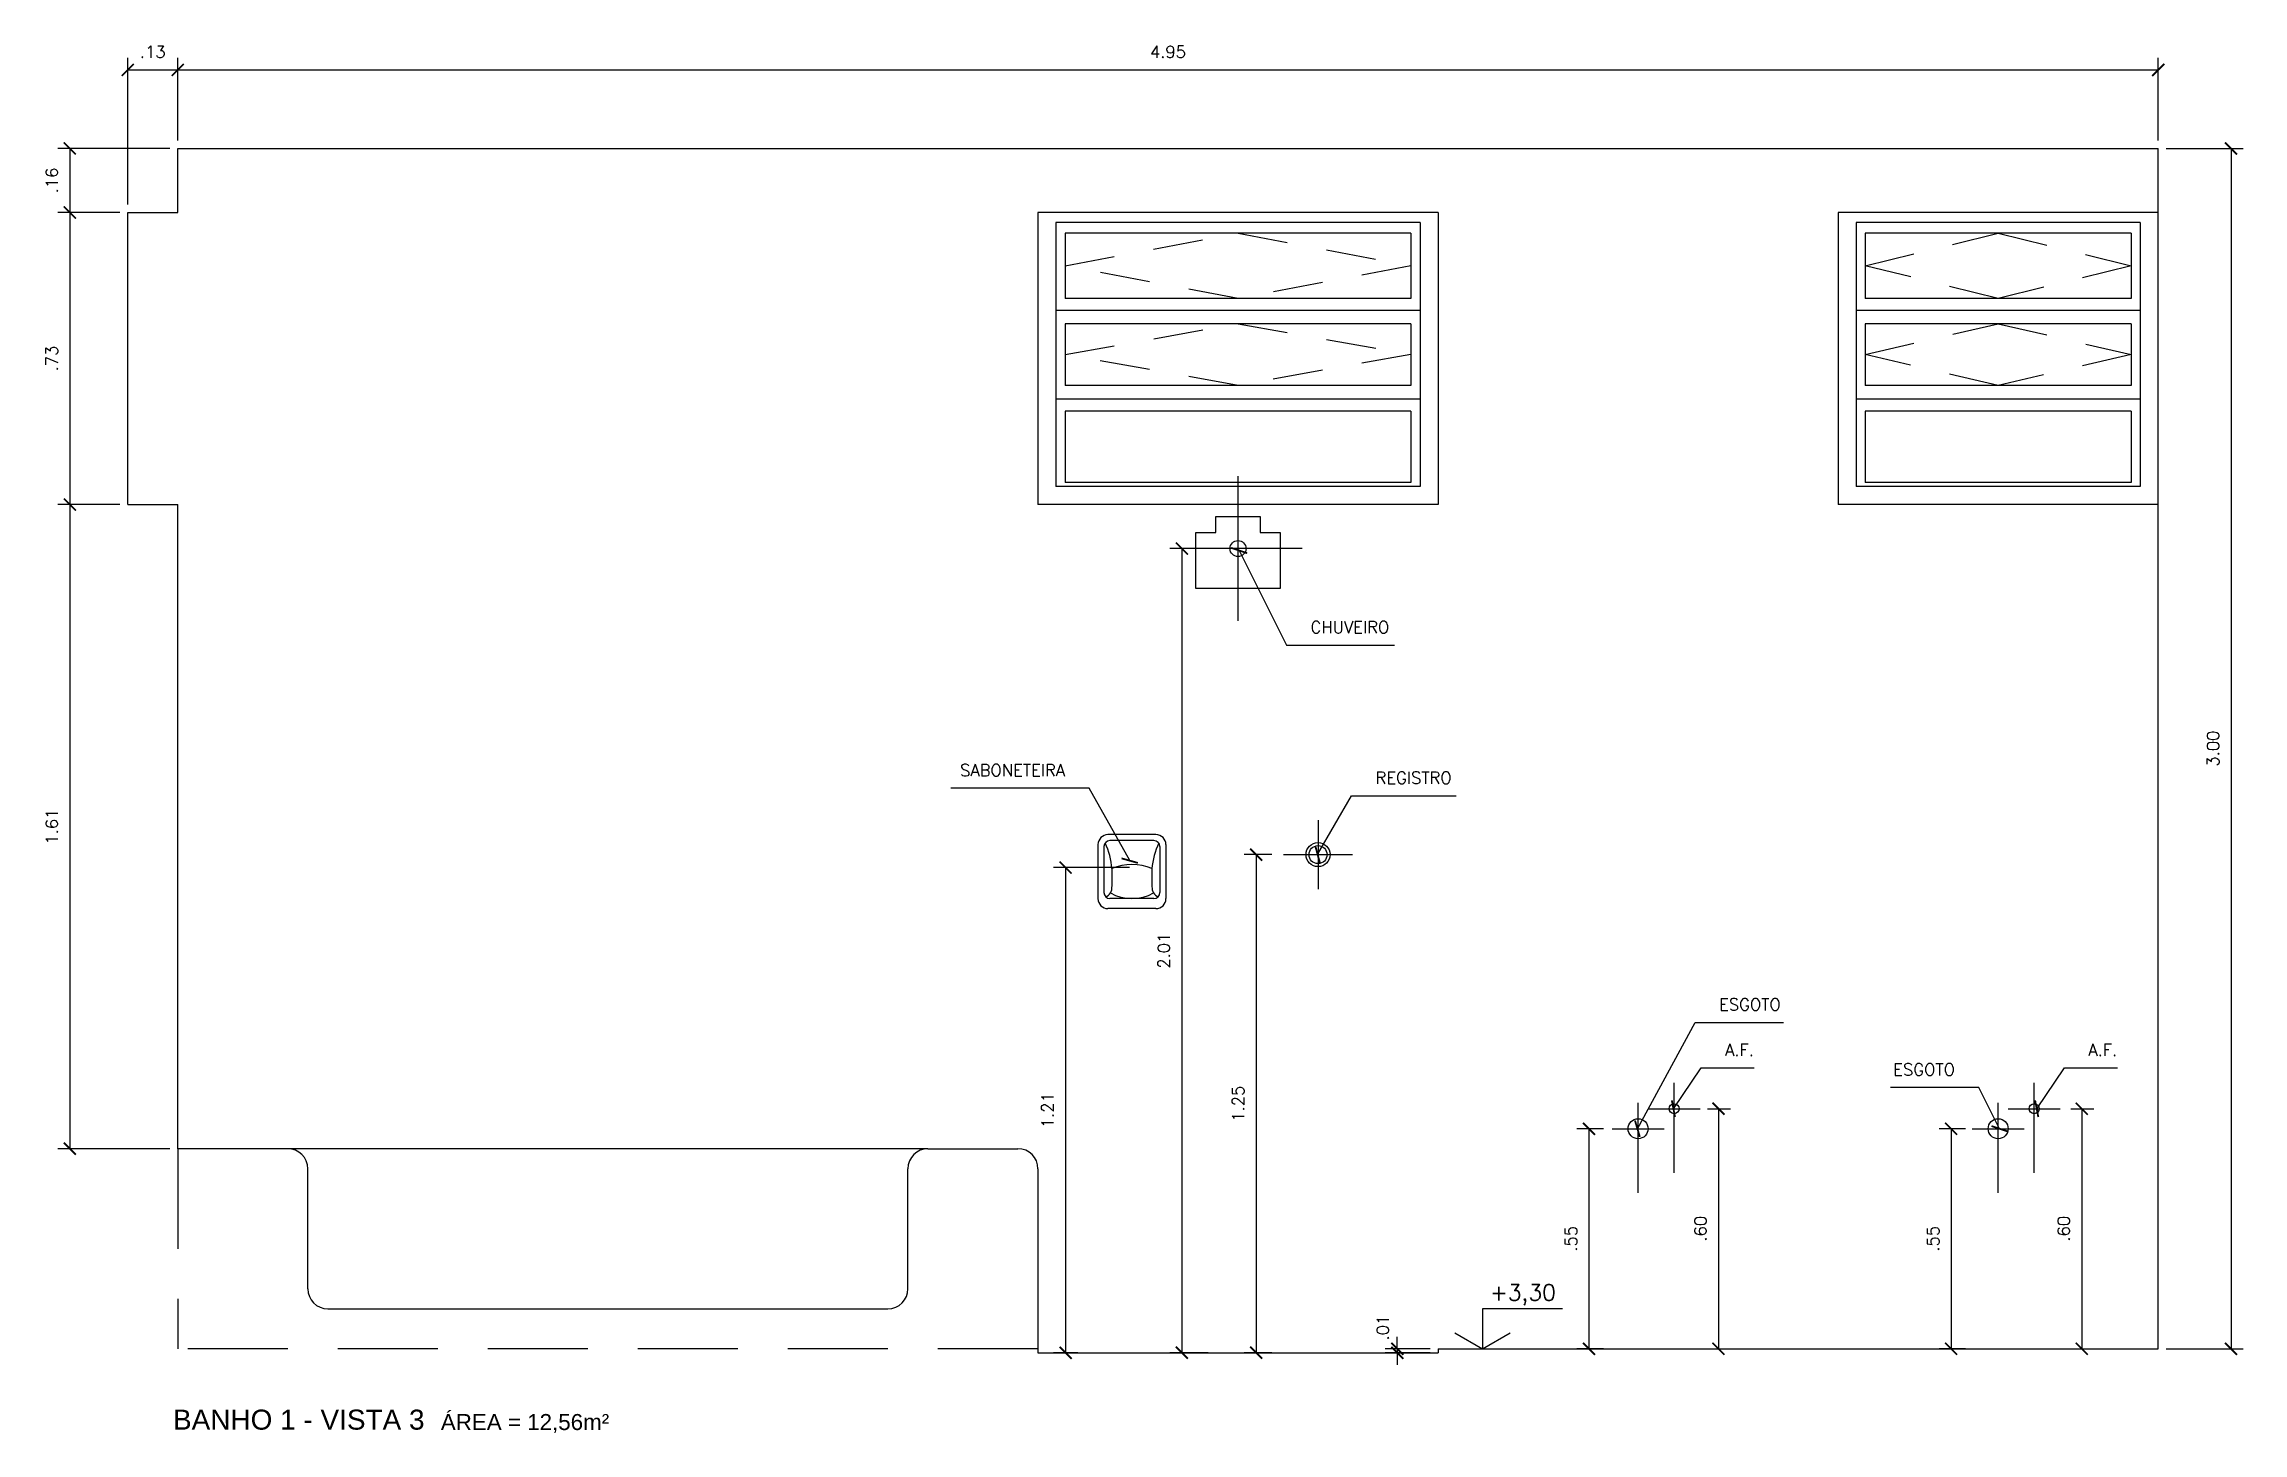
# Model space of a CAD drawing. Header units: millimetres. Extents: x 1 to 250, y 10 to 22.
# Drawn here: x 183.94 to 189.43, y 18.08 to 21.55 of the extents above; entities that cross this region are included whole.
import ezdxf

# ---------------------------------------------------------------- set-up
doc = ezdxf.new("R2010")
doc.units = ezdxf.units.MM
doc.linetypes.add('HIDDEN', pattern=[0.375, 0.25, -0.125])
for name, color, linetype in [('COTAS', 1, 'Continuous'), ('LPROJ', 7, 'HIDDEN'), ('LVISTA01', 8, 'Continuous'), ('LVISTA02', 1, 'Continuous'), ('NOTAS', 2, 'Continuous'), ('PEÇAS', 7, 'Continuous'), ('PEÇAS50', 8, 'Continuous'), ('REVEST', 2, 'Continuous')]:
    doc.layers.add(name, color=color, linetype=linetype)
doc.styles.add('60-20', font='romans.shx', dxfattribs={"height": 0.03})
doc.styles.add('60-50', font='romans.shx', dxfattribs={"height": 0.075})
doc.styles.add('80-20', font='romans.shx', dxfattribs={"height": 0.04})
doc.styles.add('ARIAL', font='arial.ttf', dxfattribs={"height": 0.05})
doc.dimstyles.new('20', dxfattribs={"dimtxt": 0.1, "dimasz": 0.075, "dimexe": 0.075, "dimexo": 0.05, "dimgap": 0.075, "dimtad": 1, "dimzin": 4, "dimdsep": 46, "dimtxsty": '60-50', "dimblk1": 'ARCHTICK', "dimblk2": 'ARCHTICK', "dimsah": 1, "dimcen": 2.5, "dimclrt": 3, "dimadec": 0, "dimazin": 0, "dimtfac": 1, "dimtmove": 2, "dimatfit": 3, "dimldrblk": 'ARCHTICK', "dimfxl": 1, "dimarcsym": 0})

# ---------------------------------------------------------------- blocks, each defined once
blk = doc.blocks.new('_ARCHTICK')
at = {"color": 0, "linetype": 'ByBlock', "const_width": 0.15}
blk.add_lwpolyline([(-0.5, -0.5), (0.5, 0.5)], dxfattribs=at)
blk = doc.blocks.new('*D90')
at = {"color": 0, "linetype": 'ByBlock'}
for p, q in [((184.2727, 21.3109), (184.2727, 21.5173)), ((189.2227, 21.3109), (189.2227, 21.5173)), ((184.2727, 21.4873), (189.2227, 21.4873))]:
    blk.add_line(p, q, dxfattribs=at)
at = {"layer": 'DEFPOINTS', "color": 0, "linetype": 'ByBlock'}
for p in [(189.2227, 21.4873), (184.2727, 21.2909), (189.2227, 21.2909)]:
    blk.add_point(p, dxfattribs=at)
at = {"color": 0, "linetype": 'ByBlock', "xscale": 0.03, "yscale": 0.03, "zscale": 0.03, "rotation": 180}
blk.add_blockref('_ARCHTICK', (184.2727, 21.4873), dxfattribs=at)
at = {"color": 0, "linetype": 'ByBlock', "xscale": 0.03, "yscale": 0.03, "zscale": 0.03}
blk.add_blockref('_ARCHTICK', (189.2227, 21.4873), dxfattribs=at)
at = {"color": 3, "linetype": 'ByBlock', "insert": (186.7477, 21.5323), "char_height": 0.03, "attachment_point": 5, "style": '60-20'}
blk.add_mtext('4.95', dxfattribs=at)
blk = doc.blocks.new('*D117')
at = {"color": 0, "linetype": 'ByBlock'}
for p, q in [((184.1477, 21.1509), (184.1477, 21.5173)), ((184.2727, 21.3109), (184.2727, 21.5173)), ((184.1477, 21.4873), (184.2727, 21.4873))]:
    blk.add_line(p, q, dxfattribs=at)
at = {"layer": 'DEFPOINTS', "color": 0, "linetype": 'ByBlock'}
for p in [(184.2727, 21.4873), (184.2727, 21.2909), (184.1477, 21.1309)]:
    blk.add_point(p, dxfattribs=at)
at = {"color": 0, "linetype": 'ByBlock', "xscale": 0.03, "yscale": 0.03, "zscale": 0.03, "rotation": 180}
blk.add_blockref('_ARCHTICK', (184.1477, 21.4873), dxfattribs=at)
at = {"color": 0, "linetype": 'ByBlock', "xscale": 0.03, "yscale": 0.03, "zscale": 0.03}
blk.add_blockref('_ARCHTICK', (184.2727, 21.4873), dxfattribs=at)
at = {"color": 3, "linetype": 'ByBlock', "insert": (184.2102, 21.5323), "char_height": 0.03, "attachment_point": 5, "style": '60-20'}
blk.add_mtext('.13', dxfattribs=at)
blk = doc.blocks.new('*D236')
at = {"color": 0, "linetype": 'ByBlock'}
for p, q in [((184.2527, 21.2909), (183.973, 21.2909)), ((184.003, 21.2909), (184.003, 21.1309)), ((184.1277, 21.1309), (183.973, 21.1309))]:
    blk.add_line(p, q, dxfattribs=at)
at = {"layer": 'DEFPOINTS', "color": 0, "linetype": 'ByBlock'}
for p in [(184.2727, 21.2909), (184.003, 21.1309), (184.1477, 21.1309)]:
    blk.add_point(p, dxfattribs=at)
at = {"color": 0, "linetype": 'ByBlock', "xscale": 0.03, "yscale": 0.03, "zscale": 0.03}
for p, rotation in [((184.003, 21.2909), 90), ((184.003, 21.1309), 270)]:
    blk.add_blockref('_ARCHTICK', p, dxfattribs=dict(at, rotation=rotation))
at = {"color": 3, "linetype": 'ByBlock', "insert": (183.958, 21.2109), "char_height": 0.03, "attachment_point": 5, "rotation": 90, "style": '60-20'}
blk.add_mtext('.16', dxfattribs=at)
blk = doc.blocks.new('*D237')
at = {"color": 0, "linetype": 'ByBlock'}
for p, q in [((184.003, 21.1309), (184.003, 20.4009)), ((184.1277, 20.4009), (183.973, 20.4009))]:
    blk.add_line(p, q, dxfattribs=at)
at = {"layer": 'DEFPOINTS', "color": 0, "linetype": 'ByBlock'}
for p in [(184.1477, 21.1309), (184.003, 20.4009), (184.1477, 20.4009)]:
    blk.add_point(p, dxfattribs=at)
at = {"color": 0, "linetype": 'ByBlock', "xscale": 0.03, "yscale": 0.03, "zscale": 0.03}
for p, rotation in [((184.003, 21.1309), 90), ((184.003, 20.4009), 270)]:
    blk.add_blockref('_ARCHTICK', p, dxfattribs=dict(at, rotation=rotation))
at = {"color": 3, "linetype": 'ByBlock', "insert": (183.958, 20.7659), "char_height": 0.03, "attachment_point": 5, "rotation": 90, "style": '60-20'}
blk.add_mtext('.73', dxfattribs=at)
blk = doc.blocks.new('*D238')
at = {"color": 0, "linetype": 'ByBlock'}
for p, q in [((184.003, 20.4009), (184.003, 18.7909)), ((184.2527, 18.7909), (183.973, 18.7909))]:
    blk.add_line(p, q, dxfattribs=at)
at = {"layer": 'DEFPOINTS', "color": 0, "linetype": 'ByBlock'}
for p in [(184.1477, 20.4009), (184.003, 18.7909), (184.2727, 18.7909)]:
    blk.add_point(p, dxfattribs=at)
at = {"color": 0, "linetype": 'ByBlock', "xscale": 0.03, "yscale": 0.03, "zscale": 0.03}
for p, rotation in [((184.003, 20.4009), 90), ((184.003, 18.7909), 270)]:
    blk.add_blockref('_ARCHTICK', p, dxfattribs=dict(at, rotation=rotation))
at = {"color": 3, "linetype": 'ByBlock', "insert": (183.958, 19.5959), "char_height": 0.03, "attachment_point": 5, "rotation": 90, "style": '60-20'}
blk.add_mtext('1.61', dxfattribs=at)
blk = doc.blocks.new('*D239')
at = {"color": 0, "linetype": 'ByBlock'}
for p, q in [((187.3208, 18.2909), (187.3208, 18.3209)), ((187.4027, 18.2909), (187.2908, 18.2909)), ((187.4027, 18.2809), (187.2908, 18.2809)), ((187.3208, 18.2909), (187.3208, 18.2809)), ((187.3208, 18.2909), (187.3208, 18.2809)), ((187.3208, 18.2809), (187.3208, 18.2509))]:
    blk.add_line(p, q, dxfattribs=at)
at = {"layer": 'DEFPOINTS', "color": 0, "linetype": 'ByBlock'}
for p in [(187.3208, 18.2809), (187.4227, 18.2909), (187.4227, 18.2809)]:
    blk.add_point(p, dxfattribs=at)
at = {"color": 0, "linetype": 'ByBlock', "xscale": 0.03, "yscale": 0.03, "zscale": 0.03}
for p, rotation in [((187.3208, 18.2909), 270), ((187.3208, 18.2809), 90)]:
    blk.add_blockref('_ARCHTICK', p, dxfattribs=dict(at, rotation=rotation))
at = {"color": 3, "linetype": 'ByBlock', "insert": (187.2844, 18.3437), "char_height": 0.03, "attachment_point": 5, "rotation": 90, "style": '60-20'}
blk.add_mtext('.01', dxfattribs=at)
blk = doc.blocks.new('*D240')
at = {"color": 0, "linetype": 'ByBlock'}
for p, q in [((189.2427, 21.2909), (189.4347, 21.2909)), ((189.4047, 21.2909), (189.4047, 18.2909)), ((189.2427, 18.2909), (189.4347, 18.2909))]:
    blk.add_line(p, q, dxfattribs=at)
at = {"layer": 'DEFPOINTS', "color": 0, "linetype": 'ByBlock'}
for p in [(189.2227, 21.2909), (189.2227, 18.2909), (189.4047, 18.2909)]:
    blk.add_point(p, dxfattribs=at)
at = {"color": 0, "linetype": 'ByBlock', "xscale": 0.03, "yscale": 0.03, "zscale": 0.03}
for p, rotation in [((189.4047, 21.2909), 90), ((189.4047, 18.2909), 270)]:
    blk.add_blockref('_ARCHTICK', p, dxfattribs=dict(at, rotation=rotation))
at = {"color": 3, "linetype": 'ByBlock', "insert": (189.3597, 19.7909), "char_height": 0.03, "attachment_point": 5, "rotation": 90, "style": '60-20'}
blk.add_mtext('3.00', dxfattribs=at)
blk = doc.blocks.new('*D314')
at = {"color": 0, "linetype": 'ByBlock'}
for p, q in [((200.6798, 18.8909), (200.7374, 18.8909)), ((200.7074, 18.8909), (200.7074, 18.2909)), ((200.6798, 18.2909), (200.7374, 18.2909))]:
    blk.add_line(p, q, dxfattribs=at)
at = {"layer": 'DEFPOINTS', "color": 0, "linetype": 'ByBlock'}
for p in [(200.6598, 18.8909), (200.6598, 18.2909), (200.7074, 18.2909)]:
    blk.add_point(p, dxfattribs=at)
at = {"color": 0, "linetype": 'ByBlock', "xscale": 0.03, "yscale": 0.03, "zscale": 0.03}
for p, rotation in [((200.7074, 18.8909), 90), ((200.7074, 18.2909), 270)]:
    blk.add_blockref('_ARCHTICK', p, dxfattribs=dict(at, rotation=rotation))
at = {"color": 3, "linetype": 'ByBlock', "insert": (200.6624, 18.5909), "char_height": 0.03, "attachment_point": 5, "rotation": 90, "style": '60-20'}
blk.add_mtext('.60', dxfattribs=at)
blk = doc.blocks.new('*D315')
at = {"color": 0, "linetype": 'ByBlock'}
for p, q in [((200.4198, 18.8409), (200.3537, 18.8409)), ((200.3837, 18.8409), (200.3837, 18.2909)), ((200.4198, 18.2909), (200.3537, 18.2909))]:
    blk.add_line(p, q, dxfattribs=at)
at = {"layer": 'DEFPOINTS', "color": 0, "linetype": 'ByBlock'}
for p in [(200.4398, 18.8409), (200.3837, 18.2909), (200.4398, 18.2909)]:
    blk.add_point(p, dxfattribs=at)
at = {"color": 0, "linetype": 'ByBlock', "xscale": 0.03, "yscale": 0.03, "zscale": 0.03}
for p, rotation in [((200.3837, 18.8409), 90), ((200.3837, 18.2909), 270)]:
    blk.add_blockref('_ARCHTICK', p, dxfattribs=dict(at, rotation=rotation))
at = {"color": 3, "linetype": 'ByBlock', "insert": (200.3387, 18.5659), "char_height": 0.03, "attachment_point": 5, "rotation": 90, "style": '60-20'}
blk.add_mtext('.55', dxfattribs=at)
blk = doc.blocks.new('*D316')
at = {"color": 0, "linetype": 'ByBlock'}
for p, q in [((188.096, 18.8909), (188.1536, 18.8909)), ((188.1236, 18.8909), (188.1236, 18.2909)), ((188.096, 18.2909), (188.1536, 18.2909))]:
    blk.add_line(p, q, dxfattribs=at)
at = {"layer": 'DEFPOINTS', "color": 0, "linetype": 'ByBlock'}
for p in [(188.076, 18.8909), (188.076, 18.2909), (188.1236, 18.2909)]:
    blk.add_point(p, dxfattribs=at)
at = {"color": 0, "linetype": 'ByBlock', "xscale": 0.03, "yscale": 0.03, "zscale": 0.03}
for p, rotation in [((188.1236, 18.8909), 90), ((188.1236, 18.2909), 270)]:
    blk.add_blockref('_ARCHTICK', p, dxfattribs=dict(at, rotation=rotation))
at = {"color": 3, "linetype": 'ByBlock', "insert": (188.0786, 18.5909), "char_height": 0.03, "attachment_point": 5, "rotation": 90, "style": '60-20'}
blk.add_mtext('.60', dxfattribs=at)
blk = doc.blocks.new('*D317')
at = {"color": 0, "linetype": 'ByBlock'}
for p, q in [((187.836, 18.8409), (187.7699, 18.8409)), ((187.7999, 18.8409), (187.7999, 18.2909)), ((187.836, 18.2909), (187.7699, 18.2909))]:
    blk.add_line(p, q, dxfattribs=at)
at = {"layer": 'DEFPOINTS', "color": 0, "linetype": 'ByBlock'}
for p in [(187.856, 18.8409), (187.7999, 18.2909), (187.856, 18.2909)]:
    blk.add_point(p, dxfattribs=at)
at = {"color": 0, "linetype": 'ByBlock', "xscale": 0.03, "yscale": 0.03, "zscale": 0.03}
for p, rotation in [((187.7999, 18.8409), 90), ((187.7999, 18.2909), 270)]:
    blk.add_blockref('_ARCHTICK', p, dxfattribs=dict(at, rotation=rotation))
at = {"color": 3, "linetype": 'ByBlock', "insert": (187.7549, 18.5659), "char_height": 0.03, "attachment_point": 5, "rotation": 90, "style": '60-20'}
blk.add_mtext('.55', dxfattribs=at)
blk = doc.blocks.new('*D318')
at = {"color": 0, "linetype": 'ByBlock'}
for p, q in [((205.7178, 19.5259), (205.6485, 19.5259)), ((205.6785, 19.5259), (205.6785, 18.2809)), ((205.7178, 18.2809), (205.6485, 18.2809))]:
    blk.add_line(p, q, dxfattribs=at)
at = {"layer": 'DEFPOINTS', "color": 0, "linetype": 'ByBlock'}
for p in [(205.7378, 19.5259), (205.6785, 18.2809), (205.7378, 18.2809)]:
    blk.add_point(p, dxfattribs=at)
at = {"color": 0, "linetype": 'ByBlock', "xscale": 0.03, "yscale": 0.03, "zscale": 0.03}
for p, rotation in [((205.6785, 19.5259), 90), ((205.6785, 18.2809), 270)]:
    blk.add_blockref('_ARCHTICK', p, dxfattribs=dict(at, rotation=rotation))
at = {"color": 3, "linetype": 'ByBlock', "insert": (205.6335, 18.9034), "char_height": 0.03, "attachment_point": 5, "rotation": 90, "style": '60-20'}
blk.add_mtext('1.25', dxfattribs=at)
blk = doc.blocks.new('*D319')
at = {"color": 0, "linetype": 'ByBlock'}
for p, q in [((186.7492, 20.2909), (186.6443, 20.2909)), ((186.6743, 20.2909), (186.6743, 18.2809)), ((186.74, 18.2809), (186.6443, 18.2809))]:
    blk.add_line(p, q, dxfattribs=at)
at = {"layer": 'DEFPOINTS', "color": 0, "linetype": 'ByBlock'}
for p in [(186.7692, 20.2909), (186.6743, 18.2809), (186.76, 18.2809)]:
    blk.add_point(p, dxfattribs=at)
at = {"color": 0, "linetype": 'ByBlock', "xscale": 0.03, "yscale": 0.03, "zscale": 0.03}
for p, rotation in [((186.6743, 20.2909), 90), ((186.6743, 18.2809), 270)]:
    blk.add_blockref('_ARCHTICK', p, dxfattribs=dict(at, rotation=rotation))
at = {"color": 3, "linetype": 'ByBlock', "insert": (186.6293, 19.2859), "char_height": 0.03, "attachment_point": 5, "rotation": 90, "style": '60-20'}
blk.add_mtext('2.01', dxfattribs=at)
blk = doc.blocks.new('*D320')
at = {"color": 0, "linetype": 'ByBlock'}
for p, q in [((186.6519, 19.4934), (186.4619, 19.4934)), ((186.4919, 19.4934), (186.4919, 18.2809)), ((186.5223, 18.2809), (186.4619, 18.2809))]:
    blk.add_line(p, q, dxfattribs=at)
at = {"layer": 'DEFPOINTS', "color": 0, "linetype": 'ByBlock'}
for p in [(186.6719, 19.4934), (186.4919, 18.2809), (186.5423, 18.2809)]:
    blk.add_point(p, dxfattribs=at)
at = {"color": 0, "linetype": 'ByBlock', "xscale": 0.03, "yscale": 0.03, "zscale": 0.03}
for p, rotation in [((186.4919, 19.4934), 90), ((186.4919, 18.2809), 270)]:
    blk.add_blockref('_ARCHTICK', p, dxfattribs=dict(at, rotation=rotation))
at = {"color": 3, "linetype": 'ByBlock', "insert": (186.4469, 18.8871), "char_height": 0.03, "attachment_point": 5, "rotation": 90, "style": '60-20'}
blk.add_mtext('1.21', dxfattribs=at)

msp = doc.modelspace()

# ---------------------------------------------------------------- linework, layer by layer
at = {"layer": 'LPROJ', "ltscale": 0.5}
for p, q in [((186.4904, 20.9976), (186.9227, 21.079)), ((186.9227, 21.079), (187.355, 20.9976)), ((188.4904, 20.9976), (188.8227, 21.079)), ((188.8227, 21.079), (189.155, 20.9976)), ((186.9227, 20.9163), (186.4904, 20.9976)), ((187.355, 20.9976), (186.9227, 20.9163)), ((188.8227, 20.9163), (188.4904, 20.9976)), ((189.155, 20.9976), (188.8227, 20.9163)), ((186.4904, 20.7759), (186.9227, 20.8529)), ((186.9227, 20.8529), (187.355, 20.7759)), ((188.4904, 20.7759), (188.8227, 20.8529)), ((188.8227, 20.8529), (189.155, 20.7759)), ((186.9227, 20.6988), (186.4904, 20.7759)), ((187.355, 20.7759), (186.9227, 20.6988)), ((188.8227, 20.6988), (188.4904, 20.7759)), ((189.155, 20.7759), (188.8227, 20.6988))]:
    msp.add_line(p, q, dxfattribs=at)
at = {"layer": 'LPROJ'}
for p in [(184.2727, 18.7909), (186.4227, 18.2909)]:
    msp.add_line(p, (184.2727, 18.2909), dxfattribs=at)
at = {"layer": 'LVISTA01'}
for p, q in [((186.4904, 21.079), (186.4904, 20.9163)), ((187.355, 21.079), (186.4904, 21.079)), ((187.355, 21.079), (187.355, 20.9163)), ((188.4904, 21.079), (188.4904, 20.9163)), ((189.155, 21.079), (188.4904, 21.079)), ((189.155, 21.079), (189.155, 20.9163)), ((187.3777, 20.8863), (186.4677, 20.8863)), ((187.355, 20.9163), (186.4904, 20.9163)), ((189.1777, 20.8863), (188.4677, 20.8863)), ((189.155, 20.9163), (188.4904, 20.9163)), ((187.355, 20.8529), (186.4904, 20.8529)), ((186.4904, 20.8529), (186.4904, 20.6988)), ((187.355, 20.8529), (187.355, 20.6988)), ((189.155, 20.8529), (188.4904, 20.8529)), ((188.4904, 20.8529), (188.4904, 20.6988)), ((189.155, 20.8529), (189.155, 20.6988)), ((187.355, 20.6988), (186.4904, 20.6988)), ((189.155, 20.6988), (188.4904, 20.6988)), ((187.3777, 20.6643), (186.4677, 20.6643)), ((187.355, 20.6343), (186.4904, 20.6343)), ((186.4904, 20.6343), (186.4904, 20.4559)), ((187.355, 20.6343), (187.355, 20.4559)), ((189.1777, 20.6643), (188.4677, 20.6643)), ((189.155, 20.6343), (188.4904, 20.6343)), ((188.4904, 20.6343), (188.4904, 20.4559)), ((189.155, 20.6343), (189.155, 20.4559)), ((187.355, 20.4559), (186.4904, 20.4559)), ((189.155, 20.4559), (188.4904, 20.4559))]:
    msp.add_line(p, q, dxfattribs=at)
at = {"layer": 'LVISTA02'}
for p, q in [((186.4227, 21.1309), (186.4227, 20.4009)), ((187.4227, 21.1309), (186.4227, 21.1309)), ((187.4227, 21.1309), (187.4227, 20.4009)), ((188.4227, 21.1309), (188.4227, 20.4009)), ((189.2227, 21.1309), (188.4227, 21.1309)), ((186.4677, 21.1059), (186.4677, 20.4459)), ((187.3777, 21.1059), (186.4677, 21.1059)), ((187.3777, 21.1059), (187.3777, 20.4459)), ((188.4677, 21.1059), (188.4677, 20.4459)), ((189.1777, 21.1059), (188.4677, 21.1059)), ((189.1777, 21.1059), (189.1777, 20.4459)), ((187.4227, 20.4009), (186.4227, 20.4009)), ((187.3777, 20.4459), (186.4677, 20.4459)), ((189.2227, 20.4009), (188.4227, 20.4009)), ((189.1777, 20.4459), (188.4677, 20.4459))]:
    msp.add_line(p, q, dxfattribs=at)
at = {"layer": 'NOTAS'}
msp.add_lwpolyline([(187.7339, 18.3909), (187.5339, 18.3909), (187.5339, 18.2909)], dxfattribs=at)
at = {"layer": 'NOTAS', "color": 3}
msp.add_lwpolyline([(187.4646, 18.3309), (187.5339, 18.2909), (187.6031, 18.3309)], dxfattribs=at)
at = {"layer": 'PEÇAS'}
for p, q in [((186.7177, 19.5759), (186.5977, 19.5759)), ((186.5727, 19.5509), (186.5727, 19.4159)), ((186.7427, 19.5509), (186.7427, 19.4159)), ((186.7177, 19.3909), (186.5977, 19.3909)), ((184.5477, 18.7909), (184.2727, 18.7909)), ((186.1477, 18.7909), (186.3727, 18.7909)), ((184.5977, 18.4409), (184.5977, 18.7409)), ((186.0977, 18.4409), (186.0977, 18.7409)), ((186.4227, 18.7409), (186.4227, 18.2909)), ((184.6477, 18.3909), (186.0477, 18.3909))]:
    msp.add_line(p, q, dxfattribs=at)
at = {"layer": 'PEÇAS', "color": 8}
for p, q in [((187.1227, 19.6119), (187.1227, 19.4398)), ((186.5877, 19.5459), (186.5877, 19.4309)), ((186.7127, 19.5609), (186.6027, 19.5609)), ((186.7277, 19.5459), (186.7277, 19.4309)), ((187.0367, 19.5259), (187.2087, 19.5259)), ((186.6077, 19.4909), (186.6077, 19.4459)), ((186.7077, 19.4909), (186.7077, 19.4459)), ((186.7127, 19.4159), (186.6027, 19.4159)), ((188.0127, 18.7304), (188.0127, 18.9559)), ((188.9127, 18.7304), (188.9127, 18.9559)), ((187.9227, 18.6804), (187.9227, 18.9059)), ((187.9477, 18.8909), (188.0777, 18.8909)), ((188.8227, 18.6804), (188.8227, 18.9059)), ((188.8477, 18.8909), (188.9777, 18.8909)), ((187.8577, 18.8409), (187.9877, 18.8409)), ((188.7577, 18.8409), (188.8877, 18.8409))]:
    msp.add_line(p, q, dxfattribs=at)
at = {"layer": 'PEÇAS'}
msp.add_lwpolyline([(186.8177, 20.3309), (186.8677, 20.3309), (186.8677, 20.3709), (186.9777, 20.3709), (186.9777, 20.3309), (187.0277, 20.3309), (187.0277, 20.1909), (186.8177, 20.1909), (186.8177, 20.3309)], dxfattribs=at)
at = {"layer": 'PEÇAS', "color": 8}
msp.add_circle((187.1227, 19.5259), 0.03, dxfattribs=at)
at = {"layer": 'PEÇAS'}
for centre, radius in [((187.1227, 19.5259), 0.0225), ((187.9227, 18.8409), 0.025), ((188.0127, 18.8909), 0.0125), ((188.8227, 18.8409), 0.025), ((188.9127, 18.8909), 0.0125)]:
    msp.add_circle(centre, radius, dxfattribs=at)
for centre, radius, start, end in [((186.5977, 19.5509), 0.025, 90, 180), ((186.7177, 19.5509), 0.025, 0, 90), ((186.5977, 19.4159), 0.025, 180, 270), ((186.7177, 19.4159), 0.025, 270, 0), ((184.5477, 18.7409), 0.05, 0, 90), ((186.1477, 18.7409), 0.05, 90, 180), ((186.3727, 18.7409), 0.05, 0, 90), ((184.6477, 18.4409), 0.05, 180, 270), ((186.0477, 18.4409), 0.05, 270, 0)]:
    msp.add_arc(centre, radius, start, end, dxfattribs=at)
at = {"layer": 'PEÇAS', "color": 8}
for centre, radius, start, end in [((186.6027, 19.5459), 0.015, 90, 180), ((186.4254, 19.4764), 0.1829, 4.5376, 25.3737), ((186.89, 19.4764), 0.1829, 154.6263, 175.4624), ((186.7127, 19.5459), 0.015, 0, 90), ((186.6577, 19.3709), 0.13, 67.3801, 112.6199), ((186.6027, 19.4309), 0.015, 180, 270), ((186.5813, 19.4444), 0.0265, 294.1513, 3.1261), ((186.6577, 19.5213), 0.1054, 239.3037, 300.6963), ((186.7342, 19.4444), 0.0265, 176.8739, 245.8487), ((186.7127, 19.4309), 0.015, 270, 0)]:
    msp.add_arc(centre, radius, start, end, dxfattribs=at)
at = {"layer": 'PEÇAS50'}
for p, q in [((186.9227, 20.11), (186.9227, 20.4717)), ((187.0832, 20.2909), (186.7692, 20.2909)), ((186.1477, 18.7909), (184.5477, 18.7909))]:
    msp.add_line(p, q, dxfattribs=at)
msp.add_circle((186.9227, 20.2909), 0.02, dxfattribs=at)
at = {"layer": 'REVEST'}
for p, q in [((184.2727, 21.2909), (189.2227, 21.2909)), ((184.2727, 21.1309), (184.2727, 21.2909)), ((189.2227, 18.2909), (189.2227, 21.2909)), ((184.1477, 20.4009), (184.1477, 21.1309)), ((184.1477, 21.1309), (184.2727, 21.1309)), ((184.1477, 20.4009), (184.2727, 20.4009)), ((184.2727, 18.7909), (184.2727, 20.4009)), ((186.4227, 18.2909), (186.4227, 18.2809)), ((186.4227, 18.2809), (187.4227, 18.2809)), ((187.4227, 18.2909), (189.2227, 18.2909)), ((187.4227, 18.2909), (187.4227, 18.2809))]:
    msp.add_line(p, q, dxfattribs=at)

# ---------------------------------------------------------------- texts
at = {"layer": 'COTAS', "color": 3, "char_height": 0.03, "style": '60-20'}
for s, insert, attachment_point in [('CHUVEIRO', (187.104, 20.0943), 4), ('SABONETEIRA', (186.4904, 19.7368), 6), ('REGISTRO', (187.2664, 19.7181), 4), ('ESGOTO', (188.125, 19.1516), 4), ('A.F.', (188.1402, 19.0378), 4), ('A.F.', (189.0481, 19.0378), 4), ('ESGOTO', (188.7147, 18.9889), 6)]:
    msp.add_mtext(s, dxfattribs=dict(at, insert=insert, attachment_point=attachment_point))
at = {"layer": 'NOTAS', "color": 3, "style": '80-20'}
msp.add_text('+3,30', height=0.04, dxfattribs=at).set_placement((187.5525, 18.4117))
at = {"layer": 'NOTAS', "style": 'ARIAL'}
for s, height, p in [('BANHO 1 - VISTA 3', 0.05, (184.2608, 18.0888)), ('ÁREA = 12,56m²', 0.04, (184.9302, 18.0878))]:
    msp.add_text(s, height=height, dxfattribs=at).set_placement(p)

# ---------------------------------------------------------------- dimensions: what is measured, and where the dimension line sits
at = {"layer": 'COTAS'}
for base, p1, p2, picture, middle in [((184.2727100117, 21.487349858), (184.1477100117, 21.1308657796), (184.2727100117, 21.2908657796), '*D117', (184.2102100117, 21.532349858)), ((189.2227, 21.4873), (184.2727, 21.2909), (189.2227, 21.2909), '*D90', (186.7477, 21.5323))]:
    dim = msp.add_linear_dim(base=base, p1=p1, p2=p2, dimstyle='20', override={"dimtxt": 0.02, "dimasz": 0.03, "dimexe": 0.03, "dimexo": 0.02, "dimgap": 0.03, "dimtxsty": '60-20'}, dxfattribs=at)
    dim.commit()
    dim.dimension.update_dxf_attribs({"geometry": picture, "text_midpoint": middle})
for base, p1, p2, override, picture, middle in [((184.003, 21.1309), (184.2727, 21.2909), (184.1477, 21.1309), {"dimtxt": 0.02, "dimasz": 0.03, "dimexe": 0.03, "dimexo": 0.02, "dimgap": 0.03, "dimtxsty": '60-20'}, '*D236', (183.958, 21.2109)), ((189.4047, 18.2909), (189.2227, 21.2909), (189.2227, 18.2909), {"dimtxt": 0.02, "dimasz": 0.03, "dimexe": 0.03, "dimexo": 0.02, "dimgap": 0.03, "dimtxsty": '60-20'}, '*D240', (189.3597, 19.7909)), ((184.003, 20.4009), (184.1477, 21.1309), (184.1477, 20.4009), {"dimtxt": 0.02, "dimasz": 0.03, "dimexe": 0.03, "dimexo": 0.02, "dimgap": 0.03, "dimtxsty": '60-20', "dimse1": 1}, '*D237', (183.958, 20.7659)), ((184.003, 18.7909), (184.1477, 20.4009), (184.2727, 18.7909), {"dimtxt": 0.02, "dimasz": 0.03, "dimexe": 0.03, "dimexo": 0.02, "dimgap": 0.03, "dimtxsty": '60-20', "dimse1": 1}, '*D238', (183.958, 19.5959)), ((186.4919, 18.2809), (186.6719, 19.4934), (186.5423, 18.2809), {"dimtxt": 0.02, "dimasz": 0.03, "dimexe": 0.03, "dimexo": 0.02, "dimgap": 0.03, "dimtxsty": '60-20'}, '*D320', (186.4469, 18.8871))]:
    dim = msp.add_linear_dim(base=base, p1=p1, p2=p2, angle=90, dimstyle='20', override=override, dxfattribs=at)
    dim.commit()
    dim.dimension.update_dxf_attribs({"geometry": picture, "text_midpoint": middle})
for base, p1, p2, picture, middle, set_off in [((186.7824, 18.2809), (186.8773, 20.2909), (186.868, 18.2809), '*D319', (186.7374, 19.2859), (0.1081, 0)), ((186.9682192816, 18.2808657796), (187.0274476313, 19.5258657796), (187.0274476313, 18.2808657796), '*D318', (186.9232192816, 18.9033657796), (-18.7103051505, 0)), ((188.1236, 18.2909), (188.076, 18.8909), (188.076, 18.2909), '*D314', (188.0786, 18.5909), (-12.5838, 0)), ((189.0316, 18.2909), (188.984, 18.8909), (188.984, 18.2909), '*D316', (188.9866, 18.5909), (0.9079, 0)), ((187.7999, 18.2909), (187.856, 18.8409), (187.856, 18.2909), '*D315', (187.7549, 18.5659), (-12.5838, 0)), ((188.705, 18.2909), (188.7611, 18.8409), (188.7611, 18.2909), '*D317', (188.66, 18.5659), (0.9051, 0))]:
    dim = msp.add_linear_dim(base=base, p1=p1, p2=p2, angle=90, dimstyle='20', override={"dimtxt": 0.02, "dimasz": 0.03, "dimexe": 0.03, "dimexo": 0.02, "dimgap": 0.03, "dimtxsty": '60-20'}, dxfattribs=at)
    dim.commit()
    dim.dimension.update_dxf_attribs({"geometry": picture, "text_midpoint": middle, "insert": set_off})
dim = msp.add_linear_dim(base=(187.3208, 18.2809), p1=(187.4227, 18.2909), p2=(187.4227, 18.2809), angle=90, dimstyle='20', override={"dimtxt": 0.02, "dimasz": 0.03, "dimexe": 0.03, "dimexo": 0.02, "dimgap": 0.03, "dimtxsty": '60-20'}, dxfattribs=at)
dim.commit()
dim.dimension.update_dxf_attribs({"geometry": '*D239', "text_midpoint": (187.2844, 18.3437), "dimtype": 160})

# ---------------------------------------------------------------- leaders
at = {"layer": 'COTAS', "annotation_type": 0, "has_hookline": 1}
for points, hookline_direction, text_width in [([(186.9256, 20.286), (187.044, 20.0493), (187.074, 20.0493)], 0, 0.21), ([(186.6521, 19.5109), (186.5504, 19.6918), (186.5204, 19.6918)], 1, 0.2857), ([(187.1218, 19.5259), (187.2064, 19.6731), (187.2364, 19.6731)], 0, 0.2014), ([(187.921, 18.8409), (188.065, 19.1066), (188.095, 19.1066)], 0, 0.1614), ([(188.011, 18.8909), (188.0802, 18.9928), (188.1102, 18.9928)], 0, 0.0729), ([(188.919, 18.8909), (188.9881, 18.9928), (189.0181, 18.9928)], 0, 0.0729), ([(188.8261, 18.8409), (188.7747, 18.9439), (188.7447, 18.9439)], 1, 0.1614)]:
    msp.add_leader(points, dimstyle='20', override={"dimtxt": 0.02, "dimasz": 0.03, "dimexe": 0.03, "dimexo": 0.02, "dimgap": 0.03, "dimtxsty": '60-20'}, dxfattribs=dict(at, hookline_direction=hookline_direction, text_width=text_width))

doc.saveas('drawing.dxf')
